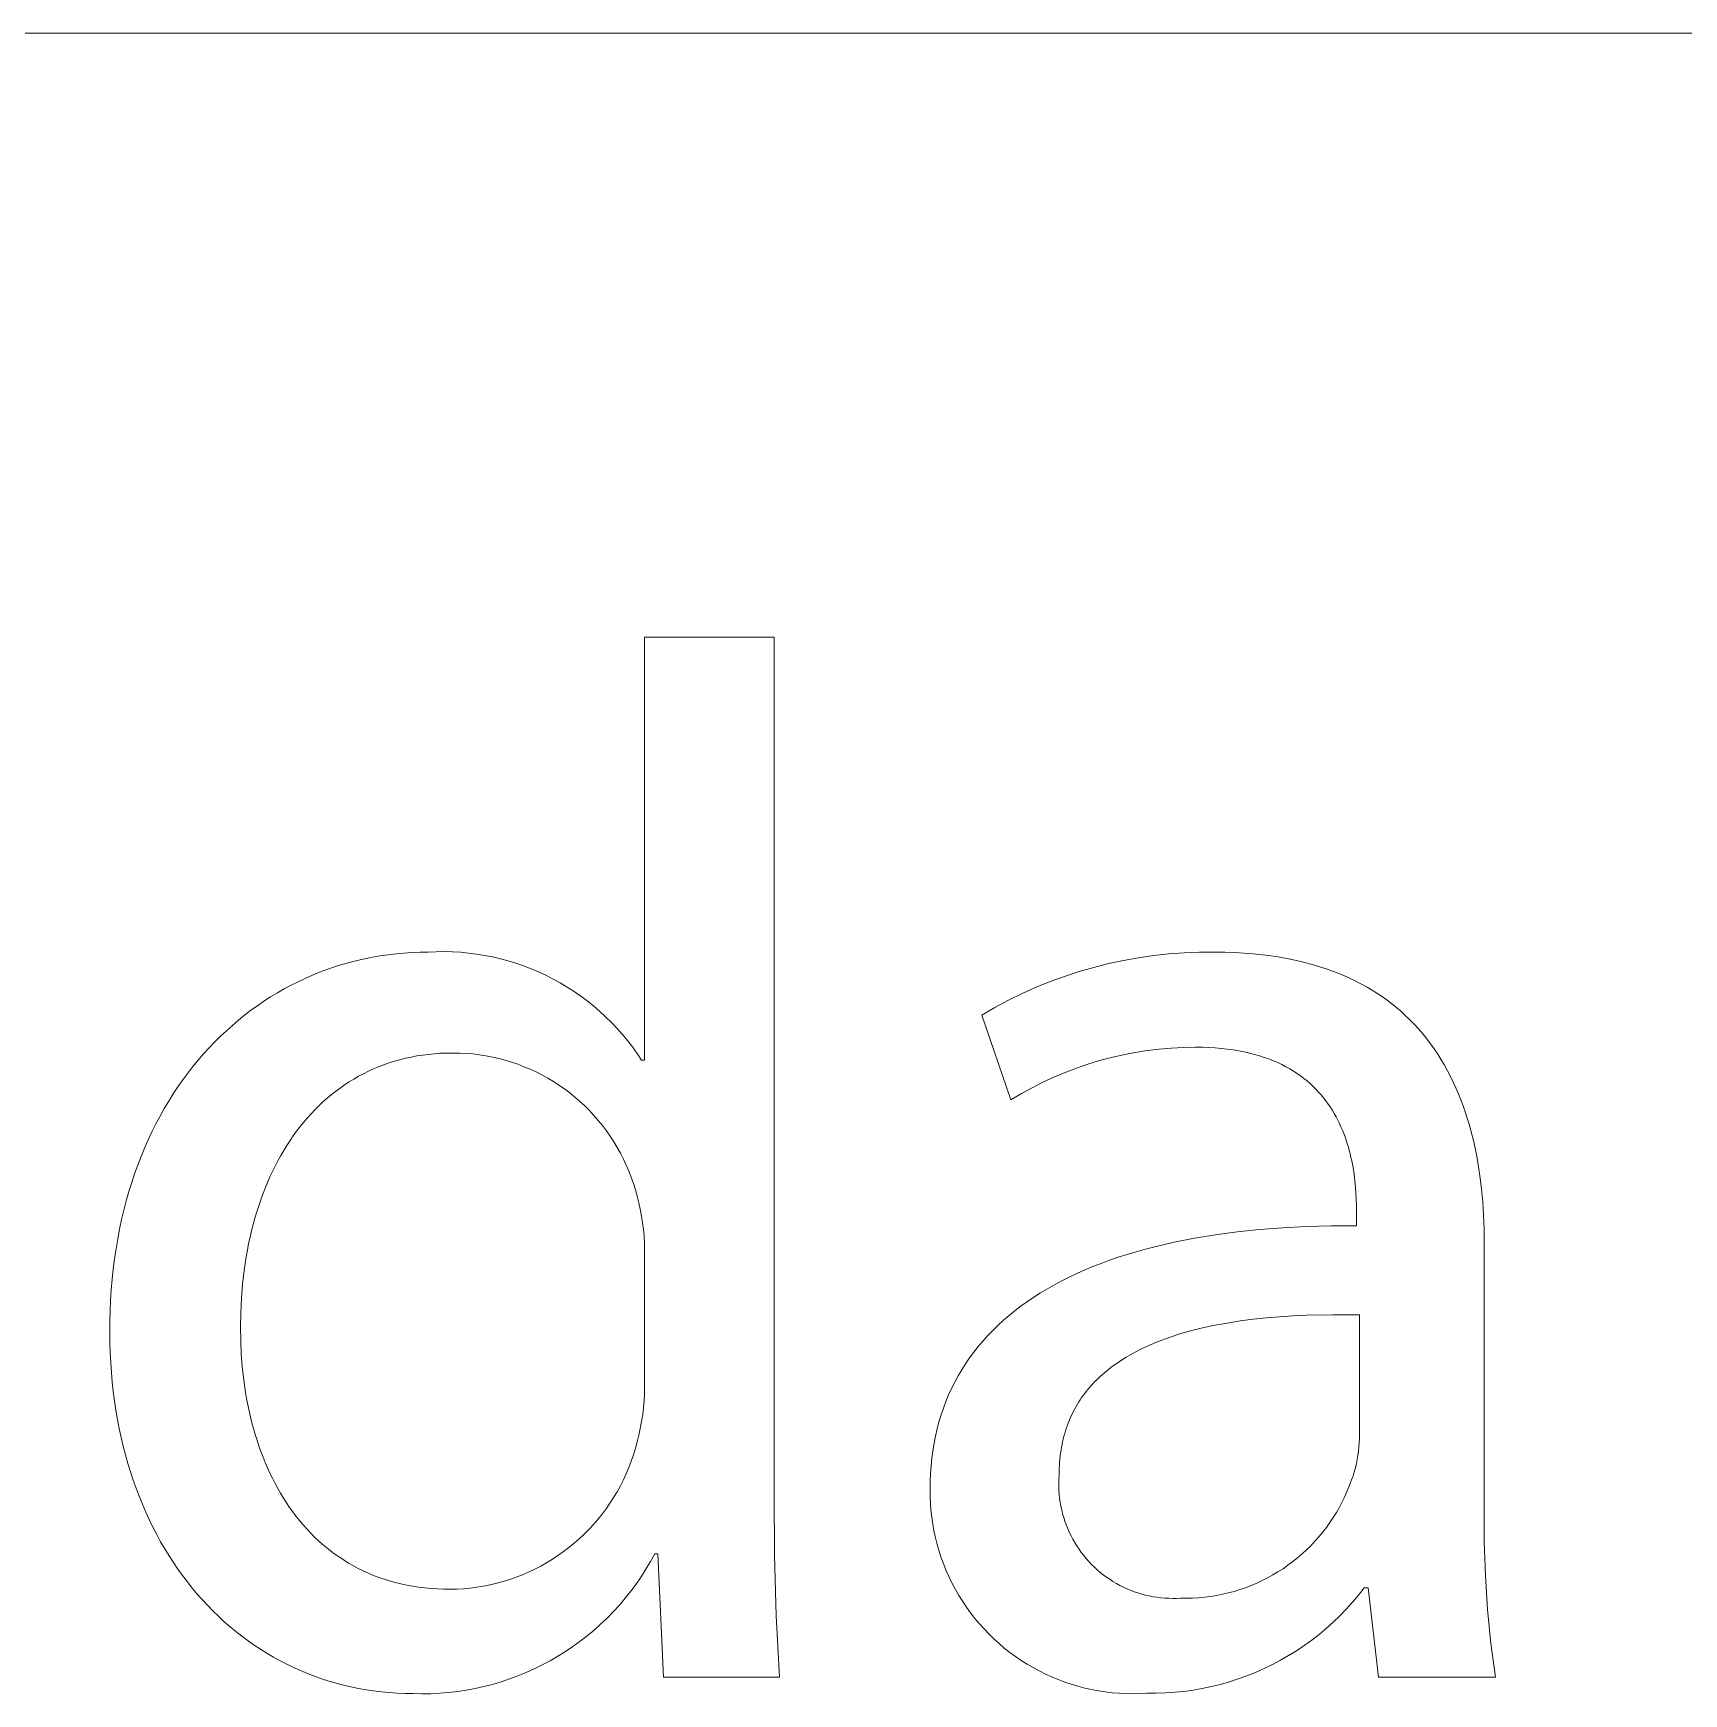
# Model space of a CAD drawing. Header units: millimetres. Extents: x -1246 to 2331, y -493 to 2006.
# Drawn here: x 2214.24 to 2254.58, y -133.55 to -92.97 of the extents above; entities that cross this region are included whole.
import ezdxf

# ---------------------------------------------------------------- set-up
doc = ezdxf.new("R2010")
doc.units = ezdxf.units.MM
doc.header["$MEASUREMENT"] = 0
doc.layers.add('Domyślny', color=7, linetype='Continuous', true_color=0x000000)

msp = doc.modelspace()

# ---------------------------------------------------------------- linework, layer by layer
at = {"layer": 'Domyślny', "color": 18, "lineweight": 15, "true_color": 0x000000}
for p, q in [((2327.489, -92.974), (979.014, -92.974)), ((2229.179, -118.069), (2229.179, -107.73)), ((2229.179, -107.73), (2232.348, -107.73)), ((2232.348, -107.73), (2232.348, -128.659)), ((2221.966, -115.679), (2222.153, -115.631)), ((2222.153, -115.631), (2222.34, -115.588)), ((2222.34, -115.588), (2222.53, -115.55)), ((2222.53, -115.55), (2222.72, -115.517)), ((2222.72, -115.517), (2222.912, -115.489)), ((2222.912, -115.489), (2223.106, -115.466)), ((2223.106, -115.466), (2223.3, -115.448)), ((2223.3, -115.448), (2223.496, -115.435)), ((2223.496, -115.435), (2223.692, -115.427)), ((2223.692, -115.427), (2223.89, -115.425)), ((2223.89, -115.425), (2224.088, -115.416)), ((2224.088, -115.416), (2224.286, -115.414)), ((2224.286, -115.414), (2224.483, -115.418)), ((2224.483, -115.418), (2224.681, -115.43)), ((2224.681, -115.43), (2224.878, -115.448)), ((2224.878, -115.448), (2225.074, -115.473)), ((2225.074, -115.473), (2225.27, -115.505)), ((2225.27, -115.505), (2225.464, -115.543)), ((2225.464, -115.543), (2225.656, -115.588)), ((2225.656, -115.588), (2225.847, -115.639)), ((2240.522, -115.707), (2240.887, -115.629)), ((2240.887, -115.629), (2241.254, -115.563)), ((2241.254, -115.563), (2241.624, -115.51)), ((2241.624, -115.51), (2241.995, -115.47)), ((2241.995, -115.47), (2242.367, -115.443)), ((2242.367, -115.443), (2242.741, -115.429)), ((2242.741, -115.429), (2243.114, -115.427)), ((2243.114, -115.427), (2243.359, -115.43)), ((2243.359, -115.43), (2243.598, -115.438)), ((2243.598, -115.438), (2243.832, -115.451)), ((2243.832, -115.451), (2244.059, -115.469)), ((2244.059, -115.469), (2244.282, -115.492)), ((2244.282, -115.492), (2244.498, -115.519)), ((2244.498, -115.519), (2244.71, -115.552)), ((2244.71, -115.552), (2244.915, -115.589)), ((2244.915, -115.589), (2245.116, -115.631)), ((2245.116, -115.631), (2245.311, -115.677)), ((2220.886, -116.068), (2221.061, -115.991)), ((2221.061, -115.991), (2221.239, -115.919)), ((2221.239, -115.919), (2221.418, -115.852)), ((2221.418, -115.852), (2221.599, -115.789)), ((2221.599, -115.789), (2221.782, -115.732)), ((2221.782, -115.732), (2221.966, -115.679)), ((2225.847, -115.639), (2226.037, -115.698)), ((2226.037, -115.698), (2226.224, -115.762)), ((2226.224, -115.762), (2226.408, -115.833)), ((2226.408, -115.833), (2226.591, -115.91)), ((2226.591, -115.91), (2226.77, -115.993)), ((2226.77, -115.993), (2226.946, -116.083)), ((2239.095, -116.146), (2239.446, -116.018)), ((2239.446, -116.018), (2239.801, -115.902)), ((2239.801, -115.902), (2240.16, -115.799)), ((2240.16, -115.799), (2240.522, -115.707)), ((2245.311, -115.677), (2245.501, -115.728)), ((2245.501, -115.728), (2245.686, -115.783)), ((2245.686, -115.783), (2245.865, -115.843)), ((2245.865, -115.843), (2246.04, -115.906)), ((2246.04, -115.906), (2246.21, -115.974)), ((2246.21, -115.974), (2246.374, -116.046)), ((2220.04, -116.521), (2220.205, -116.421)), ((2220.205, -116.421), (2220.372, -116.326)), ((2220.372, -116.326), (2220.541, -116.235)), ((2220.541, -116.235), (2220.712, -116.149)), ((2220.712, -116.149), (2220.886, -116.068)), ((2226.946, -116.083), (2227.12, -116.178)), ((2227.12, -116.178), (2227.29, -116.28)), ((2227.29, -116.28), (2227.456, -116.387)), ((2227.456, -116.387), (2227.619, -116.499)), ((2238.073, -116.602), (2238.408, -116.438)), ((2238.408, -116.438), (2238.749, -116.286)), ((2238.749, -116.286), (2239.095, -116.146)), ((2246.374, -116.046), (2246.534, -116.121)), ((2246.534, -116.121), (2246.689, -116.201)), ((2246.689, -116.201), (2246.84, -116.284)), ((2246.84, -116.284), (2246.985, -116.37)), ((2246.985, -116.37), (2247.126, -116.461)), ((2219.406, -116.966), (2219.561, -116.848)), ((2219.561, -116.848), (2219.718, -116.735)), ((2219.718, -116.735), (2219.878, -116.626)), ((2219.878, -116.626), (2220.04, -116.521)), ((2227.619, -116.499), (2227.777, -116.618)), ((2227.777, -116.618), (2227.932, -116.741)), ((2227.932, -116.741), (2228.082, -116.87)), ((2237.42, -116.964), (2237.743, -116.777)), ((2237.743, -116.777), (2238.073, -116.602)), ((2247.126, -116.461), (2247.263, -116.555)), ((2247.263, -116.555), (2247.395, -116.652)), ((2247.395, -116.652), (2247.522, -116.753)), ((2247.522, -116.753), (2247.646, -116.856)), ((2218.959, -117.347), (2219.105, -117.215)), ((2219.105, -117.215), (2219.254, -117.089)), ((2219.254, -117.089), (2219.406, -116.966)), ((2228.082, -116.87), (2228.228, -117.004)), ((2228.228, -117.004), (2228.369, -117.143)), ((2228.369, -117.143), (2228.505, -117.286)), ((2238.135, -119.037), (2237.42, -116.964)), ((2247.646, -116.856), (2247.765, -116.963)), ((2247.765, -116.963), (2247.879, -117.074)), ((2247.879, -117.074), (2247.99, -117.187)), ((2247.99, -117.187), (2248.096, -117.302)), ((2218.536, -117.766), (2218.674, -117.622)), ((2218.674, -117.622), (2218.815, -117.482)), ((2218.815, -117.482), (2218.959, -117.347)), ((2228.505, -117.286), (2228.636, -117.434)), ((2228.636, -117.434), (2228.762, -117.587)), ((2228.762, -117.587), (2228.883, -117.744)), ((2248.096, -117.302), (2248.198, -117.421)), ((2248.198, -117.421), (2248.297, -117.543)), ((2248.297, -117.543), (2248.391, -117.667)), ((2218.142, -118.224), (2218.27, -118.067)), ((2218.27, -118.067), (2218.402, -117.914)), ((2218.402, -117.914), (2218.536, -117.766)), ((2223.201, -118.055), (2223.068, -118.093)), ((2223.337, -118.021), (2223.201, -118.055)), ((2223.475, -117.991), (2223.337, -118.021)), ((2223.615, -117.964), (2223.475, -117.991)), ((2223.757, -117.942), (2223.615, -117.964)), ((2223.901, -117.924), (2223.757, -117.942)), ((2224.048, -117.909), (2223.901, -117.924)), ((2224.196, -117.899), (2224.048, -117.909)), ((2224.346, -117.893), (2224.196, -117.899)), ((2224.498, -117.891), (2224.346, -117.893)), ((2224.659, -117.893), (2224.498, -117.891)), ((2224.821, -117.901), (2224.659, -117.893)), ((2224.982, -117.915), (2224.821, -117.901)), ((2225.142, -117.935), (2224.982, -117.915)), ((2225.302, -117.96), (2225.142, -117.935)), ((2225.46, -117.99), (2225.302, -117.96)), ((2225.618, -118.026), (2225.46, -117.99)), ((2225.774, -118.068), (2225.618, -118.026)), ((2225.929, -118.115), (2225.774, -118.068)), ((2228.883, -117.744), (2228.998, -117.905)), ((2228.998, -117.905), (2229.108, -118.069)), ((2240.589, -118), (2240.302, -118.076)), ((2240.879, -117.933), (2240.589, -118)), ((2241.17, -117.877), (2240.879, -117.933)), ((2241.464, -117.831), (2241.17, -117.877)), ((2241.759, -117.795), (2241.464, -117.831)), ((2242.055, -117.77), (2241.759, -117.795)), ((2242.352, -117.755), (2242.055, -117.77)), ((2242.649, -117.75), (2242.352, -117.755)), ((2242.813, -117.752), (2242.649, -117.75)), ((2242.972, -117.757), (2242.813, -117.752)), ((2243.126, -117.767), (2242.972, -117.757)), ((2243.277, -117.779), (2243.126, -117.767)), ((2243.422, -117.795), (2243.277, -117.779)), ((2243.564, -117.815), (2243.422, -117.795)), ((2243.701, -117.838), (2243.564, -117.815)), ((2243.834, -117.863), (2243.701, -117.838)), ((2243.963, -117.892), (2243.834, -117.863)), ((2244.088, -117.924), (2243.963, -117.892)), ((2244.209, -117.959), (2244.088, -117.924)), ((2244.326, -117.997), (2244.209, -117.959)), ((2244.439, -118.037), (2244.326, -117.997)), ((2244.548, -118.081), (2244.439, -118.037)), ((2248.391, -117.667), (2248.481, -117.793)), ((2248.481, -117.793), (2248.568, -117.922)), ((2248.568, -117.922), (2248.651, -118.054)), ((2248.651, -118.054), (2248.73, -118.188)), ((2217.895, -118.55), (2218.016, -118.385)), ((2218.016, -118.385), (2218.142, -118.224)), ((2222.19, -118.461), (2222.074, -118.527)), ((2222.309, -118.397), (2222.19, -118.461)), ((2222.43, -118.338), (2222.309, -118.397)), ((2222.553, -118.281), (2222.43, -118.338)), ((2222.679, -118.229), (2222.553, -118.281)), ((2222.806, -118.18), (2222.679, -118.229)), ((2222.936, -118.134), (2222.806, -118.18)), ((2223.068, -118.093), (2222.936, -118.134)), ((2226.082, -118.167), (2225.929, -118.115)), ((2226.233, -118.225), (2226.082, -118.167)), ((2226.382, -118.287), (2226.233, -118.225)), ((2226.528, -118.355), (2226.382, -118.287)), ((2226.672, -118.428), (2226.528, -118.355)), ((2226.814, -118.506), (2226.672, -118.428)), ((2229.108, -118.069), (2229.179, -118.069)), ((2239.458, -118.365), (2239.185, -118.481)), ((2239.736, -118.259), (2239.458, -118.365)), ((2240.017, -118.163), (2239.736, -118.259)), ((2240.302, -118.076), (2240.017, -118.163)), ((2244.654, -118.126), (2244.548, -118.081)), ((2244.756, -118.174), (2244.654, -118.126)), ((2244.855, -118.225), (2244.756, -118.174)), ((2244.949, -118.278), (2244.855, -118.225)), ((2245.041, -118.333), (2244.949, -118.278)), ((2245.129, -118.39), (2245.041, -118.333)), ((2245.213, -118.45), (2245.129, -118.39)), ((2245.295, -118.511), (2245.213, -118.45)), ((2248.73, -118.188), (2248.806, -118.324)), ((2248.806, -118.324), (2248.878, -118.462)), ((2248.878, -118.462), (2248.946, -118.602)), ((2217.661, -118.892), (2217.776, -118.719)), ((2217.776, -118.719), (2217.895, -118.55)), ((2221.629, -118.828), (2221.523, -118.912)), ((2221.737, -118.748), (2221.629, -118.828)), ((2221.847, -118.671), (2221.737, -118.748)), ((2221.959, -118.598), (2221.847, -118.671)), ((2222.074, -118.527), (2221.959, -118.598)), ((2226.953, -118.589), (2226.814, -118.506)), ((2227.088, -118.677), (2226.953, -118.589)), ((2227.221, -118.769), (2227.088, -118.677)), ((2227.35, -118.866), (2227.221, -118.769)), ((2227.476, -118.968), (2227.35, -118.866)), ((2238.65, -118.74), (2238.39, -118.884)), ((2238.915, -118.606), (2238.65, -118.74)), ((2239.185, -118.481), (2238.915, -118.606)), ((2245.373, -118.574), (2245.295, -118.511)), ((2245.448, -118.64), (2245.373, -118.574)), ((2245.52, -118.706), (2245.448, -118.64)), ((2245.589, -118.775), (2245.52, -118.706)), ((2245.654, -118.845), (2245.589, -118.775)), ((2245.717, -118.916), (2245.654, -118.845)), ((2248.946, -118.602), (2249.012, -118.744)), ((2249.012, -118.744), (2249.073, -118.888)), ((2217.338, -119.436), (2217.442, -119.251)), ((2217.442, -119.251), (2217.55, -119.07)), ((2217.55, -119.07), (2217.661, -118.892)), ((2221.124, -119.277), (2221.03, -119.376)), ((2221.22, -119.181), (2221.124, -119.277)), ((2221.319, -119.088), (2221.22, -119.181)), ((2221.42, -118.998), (2221.319, -119.088)), ((2221.523, -118.912), (2221.42, -118.998)), ((2227.598, -119.074), (2227.476, -118.968)), ((2227.717, -119.183), (2227.598, -119.074)), ((2227.831, -119.297), (2227.717, -119.183)), ((2238.39, -118.884), (2238.135, -119.037)), ((2245.778, -118.989), (2245.717, -118.916)), ((2245.835, -119.063), (2245.778, -118.989)), ((2245.89, -119.139), (2245.835, -119.063)), ((2245.942, -119.215), (2245.89, -119.139)), ((2245.991, -119.293), (2245.942, -119.215)), ((2249.073, -118.888), (2249.132, -119.033)), ((2249.132, -119.033), (2249.187, -119.181)), ((2249.187, -119.181), (2249.239, -119.33)), ((2217.141, -119.819), (2217.237, -119.625)), ((2217.237, -119.625), (2217.338, -119.436)), ((2220.762, -119.69), (2220.677, -119.801)), ((2220.849, -119.583), (2220.762, -119.69)), ((2220.938, -119.478), (2220.849, -119.583)), ((2221.03, -119.376), (2220.938, -119.478)), ((2227.942, -119.415), (2227.831, -119.297)), ((2228.048, -119.537), (2227.942, -119.415)), ((2228.15, -119.662), (2228.048, -119.537)), ((2228.248, -119.791), (2228.15, -119.662)), ((2246.038, -119.371), (2245.991, -119.293)), ((2246.082, -119.451), (2246.038, -119.371)), ((2246.124, -119.531), (2246.082, -119.451)), ((2246.164, -119.612), (2246.124, -119.531)), ((2246.201, -119.693), (2246.164, -119.612)), ((2249.239, -119.33), (2249.288, -119.48)), ((2249.288, -119.48), (2249.333, -119.632)), ((2249.333, -119.632), (2249.376, -119.785)), ((2216.959, -120.217), (2217.048, -120.016)), ((2217.048, -120.016), (2217.141, -119.819)), ((2220.515, -120.031), (2220.437, -120.15)), ((2220.595, -119.915), (2220.515, -120.031)), ((2220.677, -119.801), (2220.595, -119.915)), ((2228.341, -119.923), (2228.248, -119.791)), ((2228.429, -120.059), (2228.341, -119.923)), ((2228.513, -120.197), (2228.429, -120.059)), ((2246.236, -119.775), (2246.201, -119.693)), ((2246.269, -119.858), (2246.236, -119.775)), ((2246.3, -119.941), (2246.269, -119.858)), ((2246.329, -120.024), (2246.3, -119.941)), ((2246.356, -120.107), (2246.329, -120.024)), ((2249.376, -119.785), (2249.416, -119.94)), ((2249.416, -119.94), (2249.453, -120.096)), ((2249.453, -120.096), (2249.487, -120.253)), ((2216.794, -120.63), (2216.874, -120.421)), ((2216.874, -120.421), (2216.959, -120.217)), ((2220.29, -120.396), (2220.22, -120.523)), ((2220.362, -120.271), (2220.29, -120.396)), ((2220.437, -120.15), (2220.362, -120.271)), ((2228.592, -120.338), (2228.513, -120.197)), ((2228.665, -120.482), (2228.592, -120.338)), ((2228.734, -120.628), (2228.665, -120.482)), ((2246.381, -120.191), (2246.356, -120.107)), ((2246.404, -120.274), (2246.381, -120.191)), ((2246.426, -120.358), (2246.404, -120.274)), ((2246.446, -120.441), (2246.426, -120.358)), ((2246.464, -120.524), (2246.446, -120.441)), ((2249.487, -120.253), (2249.518, -120.41)), ((2249.518, -120.41), (2249.547, -120.569)), ((2216.645, -121.058), (2216.717, -120.842)), ((2216.717, -120.842), (2216.794, -120.63)), ((2220.087, -120.784), (2220.024, -120.919)), ((2220.152, -120.652), (2220.087, -120.784)), ((2220.22, -120.523), (2220.152, -120.652)), ((2228.798, -120.777), (2228.734, -120.628)), ((2228.856, -120.927), (2228.798, -120.777)), ((2246.495, -120.689), (2246.464, -120.524)), ((2246.521, -120.852), (2246.495, -120.689)), ((2246.541, -121.013), (2246.521, -120.852)), ((2249.547, -120.569), (2249.596, -120.889)), ((2249.596, -120.889), (2249.635, -121.212)), ((2216.513, -121.502), (2216.577, -121.278)), ((2216.577, -121.278), (2216.645, -121.058)), ((2219.906, -121.195), (2219.851, -121.337)), ((2219.964, -121.056), (2219.906, -121.195)), ((2220.024, -120.919), (2219.964, -121.056)), ((2228.909, -121.08), (2228.856, -120.927)), ((2228.957, -121.234), (2228.909, -121.08)), ((2228.999, -121.39), (2228.957, -121.234)), ((2246.557, -121.17), (2246.541, -121.013)), ((2246.568, -121.323), (2246.557, -121.17)), ((2249.635, -121.212), (2249.665, -121.536)), ((2216.454, -121.729), (2216.513, -121.502)), ((2219.749, -121.627), (2219.701, -121.775)), ((2219.799, -121.481), (2219.749, -121.627)), ((2219.851, -121.337), (2219.799, -121.481)), ((2229.036, -121.548), (2228.999, -121.39)), ((2229.073, -121.71), (2229.036, -121.548)), ((2229.105, -121.874), (2229.073, -121.71)), ((2246.575, -121.472), (2246.568, -121.323)), ((2246.579, -121.615), (2246.575, -121.472)), ((2246.58, -121.753), (2246.579, -121.615)), ((2249.665, -121.536), (2249.685, -121.862)), ((2216.349, -122.194), (2216.399, -121.959)), ((2216.399, -121.959), (2216.454, -121.729)), ((2219.614, -122.079), (2219.575, -122.234)), ((2219.657, -121.926), (2219.614, -122.079)), ((2219.701, -121.775), (2219.657, -121.926)), ((2229.131, -122.039), (2229.105, -121.874)), ((2229.152, -122.204), (2229.131, -122.039)), ((2245.36, -122.13), (2245.961, -122.113)), ((2245.961, -122.113), (2246.58, -122.11)), ((2246.58, -122.11), (2246.58, -121.753)), ((2249.685, -121.862), (2249.697, -122.189)), ((2216.262, -122.673), (2216.303, -122.432)), ((2216.303, -122.432), (2216.349, -122.194)), ((2219.538, -122.391), (2219.504, -122.549)), ((2219.575, -122.234), (2219.538, -122.391)), ((2229.167, -122.37), (2229.152, -122.204)), ((2229.177, -122.536), (2229.167, -122.37)), ((2241.653, -122.624), (2242.127, -122.514)), ((2242.127, -122.514), (2242.621, -122.417)), ((2242.621, -122.417), (2243.132, -122.333)), ((2243.132, -122.333), (2243.662, -122.262)), ((2243.662, -122.262), (2244.21, -122.205)), ((2244.21, -122.205), (2244.776, -122.161)), ((2244.776, -122.161), (2245.36, -122.13)), ((2249.697, -122.189), (2249.701, -122.515)), ((2249.701, -122.515), (2249.701, -128.995)), ((2216.195, -123.166), (2216.226, -122.918)), ((2216.226, -122.918), (2216.262, -122.673)), ((2219.443, -122.873), (2219.417, -123.038)), ((2219.472, -122.71), (2219.443, -122.873)), ((2219.504, -122.549), (2219.472, -122.71)), ((2229.181, -122.703), (2229.177, -122.536)), ((2229.179, -122.87), (2229.181, -122.703)), ((2229.179, -125.872), (2229.179, -122.87)), ((2240.547, -122.955), (2240.759, -122.882)), ((2240.759, -122.882), (2240.975, -122.813)), ((2240.975, -122.813), (2241.196, -122.747)), ((2241.196, -122.747), (2241.422, -122.684)), ((2241.422, -122.684), (2241.653, -122.624)), ((2216.168, -123.418), (2216.195, -123.166)), ((2219.393, -123.204), (2219.354, -123.543)), ((2219.417, -123.038), (2219.393, -123.204)), ((2239.561, -123.366), (2239.748, -123.277)), ((2239.748, -123.277), (2239.941, -123.192)), ((2239.941, -123.192), (2240.138, -123.11)), ((2240.138, -123.11), (2240.34, -123.031)), ((2240.34, -123.031), (2240.547, -122.955)), ((2216.13, -123.932), (2216.147, -123.674)), ((2216.147, -123.674), (2216.168, -123.418)), ((2219.354, -123.543), (2219.326, -123.888)), ((2238.858, -123.751), (2239.027, -123.65)), ((2239.027, -123.65), (2239.2, -123.552)), ((2239.2, -123.552), (2239.378, -123.457)), ((2239.378, -123.457), (2239.561, -123.366)), ((2216.119, -124.194), (2216.13, -123.932)), ((2219.326, -123.888), (2219.31, -124.239)), ((2238.234, -124.185), (2238.383, -124.072)), ((2238.383, -124.072), (2238.536, -123.962)), ((2238.536, -123.962), (2238.695, -123.855)), ((2238.695, -123.855), (2238.858, -123.751)), ((2216.112, -124.46), (2216.119, -124.194)), ((2216.112, -124.728), (2216.112, -124.46)), ((2219.31, -124.239), (2219.304, -124.597)), ((2237.69, -124.668), (2237.819, -124.543)), ((2237.819, -124.543), (2237.952, -124.421)), ((2237.952, -124.421), (2238.091, -124.301)), ((2238.091, -124.301), (2238.234, -124.185)), ((2243.118, -124.544), (2242.817, -124.609)), ((2243.424, -124.488), (2243.118, -124.544)), ((2243.736, -124.439), (2243.424, -124.488)), ((2244.053, -124.398), (2243.736, -124.439)), ((2244.373, -124.364), (2244.053, -124.398)), ((2244.696, -124.336), (2244.373, -124.364)), ((2245.022, -124.315), (2244.696, -124.336)), ((2245.348, -124.299), (2245.022, -124.315)), ((2246.002, -124.285), (2245.348, -124.299)), ((2246.652, -124.29), (2246.002, -124.285)), ((2246.652, -127.315), (2246.652, -124.29)), ((2216.114, -124.974), (2216.112, -124.728)), ((2219.304, -124.597), (2219.309, -124.923)), ((2219.309, -124.923), (2219.324, -125.244)), ((2237.335, -125.062), (2237.448, -124.928)), ((2237.448, -124.928), (2237.566, -124.797)), ((2237.566, -124.797), (2237.69, -124.668)), ((2241.692, -124.957), (2241.562, -125.011)), ((2241.825, -124.905), (2241.692, -124.957)), ((2241.96, -124.856), (2241.825, -124.905)), ((2242.098, -124.809), (2241.96, -124.856)), ((2242.238, -124.764), (2242.098, -124.809)), ((2242.38, -124.722), (2242.238, -124.764)), ((2242.524, -124.682), (2242.38, -124.722)), ((2242.817, -124.609), (2242.524, -124.682)), ((2216.121, -125.217), (2216.114, -124.974)), ((2216.133, -125.457), (2216.121, -125.217)), ((2219.324, -125.244), (2219.349, -125.561)), ((2237.025, -125.483), (2237.123, -125.34)), ((2237.123, -125.34), (2237.226, -125.2)), ((2237.226, -125.2), (2237.335, -125.062)), ((2240.951, -125.322), (2240.838, -125.392)), ((2241.067, -125.255), (2240.951, -125.322)), ((2241.187, -125.19), (2241.067, -125.255)), ((2241.309, -125.128), (2241.187, -125.19)), ((2241.434, -125.068), (2241.309, -125.128)), ((2241.562, -125.011), (2241.434, -125.068)), ((2216.149, -125.695), (2216.133, -125.457)), ((2216.17, -125.93), (2216.149, -125.695)), ((2219.349, -125.561), (2219.384, -125.874)), ((2236.844, -125.778), (2236.932, -125.629)), ((2236.932, -125.629), (2237.025, -125.483)), ((2240.37, -125.745), (2240.322, -125.788)), ((2240.418, -125.703), (2240.37, -125.745)), ((2240.468, -125.661), (2240.418, -125.703)), ((2240.518, -125.621), (2240.468, -125.661)), ((2240.621, -125.542), (2240.518, -125.621)), ((2240.728, -125.466), (2240.621, -125.542)), ((2240.838, -125.392), (2240.728, -125.466)), ((2216.195, -126.162), (2216.17, -125.93)), ((2216.224, -126.392), (2216.195, -126.162)), ((2219.384, -125.874), (2219.429, -126.182)), ((2219.429, -126.182), (2219.455, -126.333)), ((2229.182, -126.043), (2229.179, -125.872)), ((2229.179, -126.214), (2229.182, -126.043)), ((2236.612, -126.243), (2236.684, -126.085)), ((2236.684, -126.085), (2236.762, -125.93)), ((2236.762, -125.93), (2236.844, -125.778)), ((2239.976, -126.159), (2239.938, -126.209)), ((2240.016, -126.11), (2239.976, -126.159)), ((2240.057, -126.062), (2240.016, -126.11)), ((2240.099, -126.014), (2240.057, -126.062)), ((2240.142, -125.967), (2240.099, -126.014)), ((2240.185, -125.921), (2240.142, -125.967)), ((2240.23, -125.876), (2240.185, -125.921)), ((2240.276, -125.832), (2240.23, -125.876)), ((2240.322, -125.788), (2240.276, -125.832)), ((2216.258, -126.619), (2216.224, -126.392)), ((2219.455, -126.333), (2219.484, -126.484)), ((2219.484, -126.484), (2219.515, -126.632)), ((2229.134, -126.726), (2229.155, -126.556)), ((2229.155, -126.556), (2229.17, -126.385)), ((2229.17, -126.385), (2229.179, -126.214)), ((2236.427, -126.734), (2236.484, -126.568)), ((2236.484, -126.568), (2236.545, -126.404)), ((2236.545, -126.404), (2236.612, -126.243)), ((2239.696, -126.583), (2239.666, -126.64)), ((2239.727, -126.527), (2239.696, -126.583)), ((2239.76, -126.472), (2239.727, -126.527)), ((2239.793, -126.418), (2239.76, -126.472)), ((2239.828, -126.364), (2239.793, -126.418)), ((2239.863, -126.312), (2239.828, -126.364)), ((2239.9, -126.26), (2239.863, -126.312)), ((2239.938, -126.209), (2239.9, -126.26)), ((2216.297, -126.843), (2216.258, -126.619)), ((2216.339, -127.064), (2216.297, -126.843)), ((2219.515, -126.632), (2219.549, -126.78)), ((2219.549, -126.78), (2219.585, -126.925)), ((2219.585, -126.925), (2219.624, -127.069)), ((2229.075, -127.063), (2229.107, -126.895)), ((2229.107, -126.895), (2229.134, -126.726)), ((2236.331, -127.076), (2236.376, -126.903)), ((2236.376, -126.903), (2236.427, -126.734)), ((2239.533, -126.937), (2239.51, -126.999)), ((2239.557, -126.875), (2239.533, -126.937)), ((2239.583, -126.815), (2239.557, -126.875)), ((2239.609, -126.756), (2239.583, -126.815)), ((2239.637, -126.697), (2239.609, -126.756)), ((2239.666, -126.64), (2239.637, -126.697)), ((2216.386, -127.282), (2216.339, -127.064)), ((2216.437, -127.497), (2216.386, -127.282)), ((2219.624, -127.069), (2219.665, -127.211)), ((2219.665, -127.211), (2219.708, -127.352)), ((2219.708, -127.352), (2219.755, -127.491)), ((2228.957, -127.55), (2228.999, -127.39)), ((2228.999, -127.39), (2229.036, -127.23)), ((2229.036, -127.23), (2229.075, -127.063)), ((2236.255, -127.428), (2236.29, -127.251)), ((2236.29, -127.251), (2236.331, -127.076)), ((2239.397, -127.39), (2239.383, -127.459)), ((2239.413, -127.323), (2239.397, -127.39)), ((2239.43, -127.256), (2239.413, -127.323)), ((2239.448, -127.19), (2239.43, -127.256)), ((2239.467, -127.126), (2239.448, -127.19)), ((2239.488, -127.062), (2239.467, -127.126)), ((2239.51, -126.999), (2239.488, -127.062)), ((2246.648, -127.418), (2246.652, -127.315)), ((2216.492, -127.709), (2216.437, -127.497)), ((2216.551, -127.918), (2216.492, -127.709)), ((2219.755, -127.491), (2219.803, -127.627)), ((2219.803, -127.627), (2219.855, -127.762)), ((2219.855, -127.762), (2219.908, -127.895)), ((2228.855, -127.864), (2228.909, -127.708)), ((2228.909, -127.708), (2228.957, -127.55)), ((2236.182, -127.979), (2236.201, -127.793)), ((2236.201, -127.793), (2236.225, -127.609)), ((2236.225, -127.609), (2236.255, -127.428)), ((2239.339, -127.742), (2239.332, -127.816)), ((2239.348, -127.67), (2239.339, -127.742)), ((2239.359, -127.599), (2239.348, -127.67)), ((2239.37, -127.528), (2239.359, -127.599)), ((2239.383, -127.459), (2239.37, -127.528)), ((2246.599, -127.824), (2246.616, -127.723)), ((2246.616, -127.723), (2246.63, -127.622)), ((2246.63, -127.622), (2246.641, -127.52)), ((2246.641, -127.52), (2246.648, -127.418)), ((2216.614, -128.124), (2216.551, -127.918)), ((2216.681, -128.327), (2216.614, -128.124)), ((2219.908, -127.895), (2219.965, -128.026)), ((2219.965, -128.026), (2220.023, -128.155)), ((2220.023, -128.155), (2220.084, -128.282)), ((2228.663, -128.319), (2228.732, -128.17)), ((2228.732, -128.17), (2228.796, -128.018)), ((2228.796, -128.018), (2228.855, -127.864)), ((2236.16, -128.36), (2236.168, -128.168)), ((2236.168, -128.168), (2236.182, -127.979)), ((2239.314, -128.197), (2239.308, -128.293)), ((2239.315, -128.119), (2239.314, -128.197)), ((2239.317, -128.042), (2239.315, -128.119)), ((2239.32, -127.965), (2239.317, -128.042)), ((2239.325, -127.89), (2239.32, -127.965)), ((2239.332, -127.816), (2239.325, -127.89)), ((2246.495, -128.22), (2246.526, -128.122)), ((2246.526, -128.122), (2246.554, -128.023)), ((2246.554, -128.023), (2246.578, -127.924)), ((2246.578, -127.924), (2246.599, -127.824)), ((2216.752, -128.526), (2216.681, -128.327)), ((2216.827, -128.723), (2216.752, -128.526)), ((2220.084, -128.282), (2220.148, -128.406)), ((2220.148, -128.406), (2220.214, -128.528)), ((2220.214, -128.528), (2220.283, -128.648)), ((2228.424, -128.752), (2228.508, -128.611)), ((2228.508, -128.611), (2228.588, -128.466)), ((2228.588, -128.466), (2228.663, -128.319)), ((2236.157, -128.554), (2236.16, -128.36)), ((2236.159, -128.725), (2236.157, -128.554)), ((2239.308, -128.293), (2239.304, -128.389)), ((2239.304, -128.389), (2239.305, -128.485)), ((2239.305, -128.485), (2239.308, -128.581)), ((2239.308, -128.581), (2239.315, -128.676)), ((2246.297, -128.725), (2246.356, -128.591)), ((2246.356, -128.591), (2246.411, -128.454)), ((2246.411, -128.454), (2246.461, -128.316)), ((2246.461, -128.316), (2246.495, -128.22)), ((2216.906, -128.916), (2216.827, -128.723)), ((2216.988, -129.106), (2216.906, -128.916)), ((2220.283, -128.648), (2220.354, -128.766)), ((2220.354, -128.766), (2220.428, -128.881)), ((2220.428, -128.881), (2220.504, -128.994)), ((2220.504, -128.994), (2220.583, -129.104)), ((2228.24, -129.026), (2228.334, -128.891)), ((2228.334, -128.891), (2228.424, -128.752)), ((2232.348, -128.659), (2232.352, -130.153)), ((2236.166, -128.895), (2236.159, -128.725)), ((2236.179, -129.064), (2236.166, -128.895)), ((2239.315, -128.676), (2239.325, -128.772)), ((2239.325, -128.772), (2239.338, -128.867)), ((2239.338, -128.867), (2239.355, -128.962)), ((2239.355, -128.962), (2239.375, -129.055)), ((2246.091, -129.115), (2246.164, -128.988)), ((2246.164, -128.988), (2246.232, -128.858)), ((2246.232, -128.858), (2246.297, -128.725)), ((2249.701, -128.995), (2249.702, -129.827)), ((2217.074, -129.292), (2216.988, -129.106)), ((2217.163, -129.475), (2217.074, -129.292)), ((2220.583, -129.104), (2220.664, -129.212)), ((2220.664, -129.212), (2220.748, -129.317)), ((2220.748, -129.317), (2220.834, -129.42)), ((2220.834, -129.42), (2220.923, -129.519)), ((2227.818, -129.532), (2227.93, -129.411)), ((2227.93, -129.411), (2228.038, -129.287)), ((2228.038, -129.287), (2228.141, -129.158)), ((2228.141, -129.158), (2228.24, -129.026)), ((2236.198, -129.233), (2236.179, -129.064)), ((2236.223, -129.402), (2236.198, -129.233)), ((2236.253, -129.569), (2236.223, -129.402)), ((2239.375, -129.055), (2239.398, -129.149)), ((2239.398, -129.149), (2239.424, -129.241)), ((2239.424, -129.241), (2239.454, -129.332)), ((2239.454, -129.332), (2239.487, -129.423)), ((2239.487, -129.423), (2239.522, -129.512)), ((2245.846, -129.482), (2245.932, -129.363)), ((2245.932, -129.363), (2246.013, -129.241)), ((2246.013, -129.241), (2246.091, -129.115)), ((2217.257, -129.655), (2217.163, -129.475)), ((2217.353, -129.831), (2217.257, -129.655)), ((2217.454, -130.004), (2217.353, -129.831)), ((2220.923, -129.519), (2221.014, -129.616)), ((2221.014, -129.616), (2221.108, -129.711)), ((2221.108, -129.711), (2221.204, -129.802)), ((2221.204, -129.802), (2221.303, -129.89)), ((2227.458, -129.871), (2227.582, -129.762)), ((2227.582, -129.762), (2227.702, -129.649)), ((2227.702, -129.649), (2227.818, -129.532)), ((2236.289, -129.736), (2236.253, -129.569)), ((2236.331, -129.901), (2236.289, -129.736)), ((2239.522, -129.512), (2239.561, -129.6)), ((2239.561, -129.6), (2239.603, -129.686)), ((2239.603, -129.686), (2239.648, -129.771)), ((2239.648, -129.771), (2239.695, -129.854)), ((2245.464, -129.929), (2245.565, -129.822)), ((2245.565, -129.822), (2245.662, -129.712)), ((2245.662, -129.712), (2245.756, -129.599)), ((2245.756, -129.599), (2245.846, -129.482)), ((2249.702, -129.827), (2249.73, -130.658)), ((2217.557, -130.173), (2217.454, -130.004)), ((2217.664, -130.338), (2217.557, -130.173)), ((2221.303, -129.89), (2221.404, -129.976)), ((2221.404, -129.976), (2221.508, -130.058)), ((2221.508, -130.058), (2221.614, -130.137)), ((2221.614, -130.137), (2221.723, -130.213)), ((2221.723, -130.213), (2221.835, -130.286)), ((2226.926, -130.261), (2227.064, -130.17)), ((2227.064, -130.17), (2227.198, -130.075)), ((2227.198, -130.075), (2227.33, -129.975)), ((2227.33, -129.975), (2227.458, -129.871)), ((2229.429, -130.124), (2229.324, -130.316)), ((2229.501, -130.124), (2229.429, -130.124)), ((2229.644, -133.138), (2229.501, -130.124)), ((2232.352, -130.153), (2232.396, -131.646)), ((2236.379, -130.064), (2236.331, -129.901)), ((2236.432, -130.226), (2236.379, -130.064)), ((2236.491, -130.385), (2236.432, -130.226)), ((2239.695, -129.854), (2239.746, -129.936)), ((2239.746, -129.936), (2239.799, -130.016)), ((2239.799, -130.016), (2239.855, -130.094)), ((2239.855, -130.094), (2239.913, -130.17)), ((2239.913, -130.17), (2239.975, -130.244)), ((2245.024, -130.319), (2245.139, -130.227)), ((2245.139, -130.227), (2245.25, -130.132)), ((2245.25, -130.132), (2245.359, -130.032)), ((2245.359, -130.032), (2245.464, -129.929)), ((2217.775, -130.5), (2217.664, -130.338)), ((2217.888, -130.658), (2217.775, -130.5)), ((2221.835, -130.286), (2221.948, -130.356)), ((2221.948, -130.356), (2222.065, -130.422)), ((2222.065, -130.422), (2222.184, -130.485)), ((2222.184, -130.485), (2222.305, -130.545)), ((2222.305, -130.545), (2222.429, -130.601)), ((2222.429, -130.601), (2222.555, -130.654)), ((2226.04, -130.698), (2226.194, -130.638)), ((2226.194, -130.638), (2226.345, -130.573)), ((2226.345, -130.573), (2226.495, -130.503)), ((2226.495, -130.503), (2226.641, -130.427)), ((2226.641, -130.427), (2226.785, -130.346)), ((2226.785, -130.346), (2226.926, -130.261)), ((2229.213, -130.503), (2229.095, -130.687)), ((2229.324, -130.316), (2229.213, -130.503)), ((2236.555, -130.543), (2236.491, -130.385)), ((2236.624, -130.698), (2236.555, -130.543)), ((2239.975, -130.244), (2240.038, -130.316)), ((2240.038, -130.316), (2240.105, -130.385)), ((2240.105, -130.385), (2240.173, -130.453)), ((2240.173, -130.453), (2240.244, -130.517)), ((2240.244, -130.517), (2240.317, -130.58)), ((2240.317, -130.58), (2240.392, -130.64)), ((2240.392, -130.64), (2240.469, -130.697)), ((2244.406, -130.716), (2244.535, -130.645)), ((2244.535, -130.645), (2244.661, -130.57)), ((2244.661, -130.57), (2244.785, -130.491)), ((2244.785, -130.491), (2244.906, -130.407)), ((2244.906, -130.407), (2245.024, -130.319)), ((2218.005, -130.813), (2217.888, -130.658)), ((2218.125, -130.963), (2218.005, -130.813)), ((2218.248, -131.11), (2218.125, -130.963)), ((2222.555, -130.654), (2222.684, -130.703)), ((2222.684, -130.703), (2222.815, -130.748)), ((2222.815, -130.748), (2222.949, -130.79)), ((2222.949, -130.79), (2223.086, -130.828)), ((2223.086, -130.828), (2223.225, -130.862)), ((2223.225, -130.862), (2223.366, -130.893)), ((2223.366, -130.893), (2223.51, -130.919)), ((2223.51, -130.919), (2223.656, -130.942)), ((2223.656, -130.942), (2223.805, -130.96)), ((2223.805, -130.96), (2223.957, -130.975)), ((2223.957, -130.975), (2224.111, -130.986)), ((2224.111, -130.986), (2224.267, -130.992)), ((2224.267, -130.992), (2224.426, -130.994)), ((2224.426, -130.994), (2224.591, -130.99)), ((2224.591, -130.99), (2224.756, -130.98)), ((2224.756, -130.98), (2224.92, -130.965)), ((2224.92, -130.965), (2225.083, -130.943)), ((2225.083, -130.943), (2225.246, -130.916)), ((2225.246, -130.916), (2225.408, -130.884)), ((2225.408, -130.884), (2225.568, -130.846)), ((2225.568, -130.846), (2225.727, -130.802)), ((2225.727, -130.802), (2225.885, -130.753)), ((2225.885, -130.753), (2226.04, -130.698)), ((2228.842, -131.042), (2228.706, -131.213)), ((2228.972, -130.867), (2228.842, -131.042)), ((2229.095, -130.687), (2228.972, -130.867)), ((2236.699, -130.851), (2236.624, -130.698)), ((2236.779, -131.001), (2236.699, -130.851)), ((2236.865, -131.149), (2236.779, -131.001)), ((2240.469, -130.697), (2240.548, -130.751)), ((2240.548, -130.751), (2240.629, -130.803)), ((2240.629, -130.803), (2240.712, -130.852)), ((2240.712, -130.852), (2240.796, -130.898)), ((2240.796, -130.898), (2240.882, -130.941)), ((2240.882, -130.941), (2240.969, -130.981)), ((2240.969, -130.981), (2241.057, -131.019)), ((2241.057, -131.019), (2241.147, -131.053)), ((2243.446, -131.084), (2243.588, -131.045)), ((2243.588, -131.045), (2243.729, -131.002)), ((2243.729, -131.002), (2243.868, -130.955)), ((2243.868, -130.955), (2244.005, -130.902)), ((2244.005, -130.902), (2244.141, -130.845)), ((2244.141, -130.845), (2244.274, -130.783)), ((2244.274, -130.783), (2244.406, -130.716)), ((2246.771, -130.961), (2246.631, -131.139)), ((2246.866, -130.961), (2246.771, -130.961)), ((2247.116, -133.141), (2246.866, -130.961)), ((2249.73, -130.658), (2249.785, -131.488)), ((2218.374, -131.253), (2218.248, -131.11)), ((2218.504, -131.392), (2218.374, -131.253)), ((2218.636, -131.527), (2218.504, -131.392)), ((2228.564, -131.379), (2228.417, -131.54)), ((2228.706, -131.213), (2228.564, -131.379)), ((2236.955, -131.293), (2236.865, -131.149)), ((2237.05, -131.434), (2236.955, -131.293)), ((2237.15, -131.572), (2237.05, -131.434)), ((2241.147, -131.053), (2241.238, -131.084)), ((2241.238, -131.084), (2241.33, -131.111)), ((2241.33, -131.111), (2241.423, -131.136)), ((2241.423, -131.136), (2241.516, -131.157)), ((2241.516, -131.157), (2241.611, -131.176)), ((2241.611, -131.176), (2241.705, -131.19)), ((2241.705, -131.19), (2241.801, -131.202)), ((2241.801, -131.202), (2241.896, -131.21)), ((2241.896, -131.21), (2241.992, -131.215)), ((2241.992, -131.215), (2242.088, -131.217)), ((2242.088, -131.217), (2242.184, -131.216)), ((2242.184, -131.216), (2242.28, -131.211)), ((2242.28, -131.211), (2242.427, -131.212)), ((2242.427, -131.212), (2242.574, -131.209)), ((2242.574, -131.209), (2242.721, -131.201)), ((2242.721, -131.201), (2242.868, -131.187)), ((2242.868, -131.187), (2243.013, -131.169)), ((2243.013, -131.169), (2243.159, -131.145)), ((2243.159, -131.145), (2243.303, -131.117)), ((2243.303, -131.117), (2243.446, -131.084)), ((2246.484, -131.312), (2246.332, -131.48)), ((2246.631, -131.139), (2246.484, -131.312)), ((2218.771, -131.658), (2218.636, -131.527)), ((2218.909, -131.786), (2218.771, -131.658)), ((2219.049, -131.909), (2218.909, -131.786)), ((2228.107, -131.846), (2227.945, -131.992)), ((2228.265, -131.696), (2228.107, -131.846)), ((2228.417, -131.54), (2228.265, -131.696)), ((2232.396, -131.646), (2232.479, -133.138)), ((2237.254, -131.706), (2237.15, -131.572)), ((2237.364, -131.837), (2237.254, -131.706)), ((2237.477, -131.964), (2237.364, -131.837)), ((2246.01, -131.8), (2245.841, -131.952)), ((2246.174, -131.643), (2246.01, -131.8)), ((2246.332, -131.48), (2246.174, -131.643)), ((2249.785, -131.488), (2249.867, -132.316)), ((2219.193, -132.028), (2219.049, -131.909)), ((2219.339, -132.142), (2219.193, -132.028)), ((2219.488, -132.253), (2219.339, -132.142)), ((2219.639, -132.359), (2219.488, -132.253)), ((2227.605, -132.265), (2227.428, -132.393)), ((2227.777, -132.131), (2227.605, -132.265)), ((2227.945, -131.992), (2227.777, -132.131)), ((2237.595, -132.086), (2237.477, -131.964)), ((2237.717, -132.205), (2237.595, -132.086)), ((2237.843, -132.319), (2237.717, -132.205)), ((2245.487, -132.236), (2245.303, -132.369)), ((2245.667, -132.097), (2245.487, -132.236)), ((2245.841, -131.952), (2245.667, -132.097)), ((2219.793, -132.461), (2219.639, -132.359)), ((2219.95, -132.559), (2219.793, -132.461)), ((2220.109, -132.653), (2219.95, -132.559)), ((2220.27, -132.742), (2220.109, -132.653)), ((2227.062, -132.631), (2226.873, -132.74)), ((2227.247, -132.515), (2227.062, -132.631)), ((2227.428, -132.393), (2227.247, -132.515)), ((2237.973, -132.429), (2237.843, -132.319)), ((2238.107, -132.535), (2237.973, -132.429)), ((2238.244, -132.636), (2238.107, -132.535)), ((2238.384, -132.732), (2238.244, -132.636)), ((2244.922, -132.615), (2244.725, -132.728)), ((2245.115, -132.495), (2244.922, -132.615)), ((2245.303, -132.369), (2245.115, -132.495)), ((2249.867, -132.316), (2249.975, -133.141)), ((2220.433, -132.826), (2220.27, -132.742)), ((2220.599, -132.906), (2220.433, -132.826)), ((2220.767, -132.982), (2220.599, -132.906)), ((2220.938, -133.053), (2220.767, -132.982)), ((2221.11, -133.119), (2220.938, -133.053)), ((2226.286, -133.028), (2226.084, -133.111)), ((2226.485, -132.939), (2226.286, -133.028)), ((2226.681, -132.843), (2226.485, -132.939)), ((2226.873, -132.74), (2226.681, -132.843)), ((2238.528, -132.823), (2238.384, -132.732)), ((2238.675, -132.909), (2238.528, -132.823)), ((2238.825, -132.99), (2238.675, -132.909)), ((2238.977, -133.066), (2238.825, -132.99)), ((2239.132, -133.136), (2238.977, -133.066)), ((2244.113, -133.024), (2243.902, -133.109)), ((2244.32, -132.933), (2244.113, -133.024)), ((2244.525, -132.834), (2244.32, -132.933)), ((2244.725, -132.728), (2244.525, -132.834)), ((2221.284, -133.181), (2221.11, -133.119)), ((2221.461, -133.238), (2221.284, -133.181)), ((2221.639, -133.29), (2221.461, -133.238)), ((2221.82, -133.338), (2221.639, -133.29)), ((2222.002, -133.38), (2221.82, -133.338)), ((2222.186, -133.418), (2222.002, -133.38)), ((2222.372, -133.451), (2222.186, -133.418)), ((2222.559, -133.479), (2222.372, -133.451)), ((2222.749, -133.502), (2222.559, -133.479)), ((2224.825, -133.458), (2224.609, -133.491)), ((2225.039, -133.418), (2224.825, -133.458)), ((2225.252, -133.371), (2225.039, -133.418)), ((2225.463, -133.317), (2225.252, -133.371)), ((2225.673, -133.255), (2225.463, -133.317)), ((2225.88, -133.186), (2225.673, -133.255)), ((2226.084, -133.111), (2225.88, -133.186)), ((2232.479, -133.138), (2229.644, -133.138)), ((2239.289, -133.201), (2239.132, -133.136)), ((2239.448, -133.261), (2239.289, -133.201)), ((2239.61, -133.315), (2239.448, -133.261)), ((2239.773, -133.364), (2239.61, -133.315)), ((2239.938, -133.407), (2239.773, -133.364)), ((2240.104, -133.444), (2239.938, -133.407)), ((2240.271, -133.476), (2240.104, -133.444)), ((2240.439, -133.501), (2240.271, -133.476)), ((2242.589, -133.457), (2242.364, -133.488)), ((2242.812, -133.418), (2242.589, -133.457)), ((2243.034, -133.372), (2242.812, -133.418)), ((2243.255, -133.317), (2243.034, -133.372)), ((2243.473, -133.255), (2243.255, -133.317)), ((2243.689, -133.186), (2243.473, -133.255)), ((2243.902, -133.109), (2243.689, -133.186)), ((2249.975, -133.141), (2247.116, -133.141)), ((2222.939, -133.52), (2222.749, -133.502)), ((2223.132, -133.533), (2222.939, -133.52)), ((2223.326, -133.541), (2223.132, -133.533)), ((2223.521, -133.543), (2223.326, -133.541)), ((2223.739, -133.548), (2223.521, -133.543)), ((2223.957, -133.545), (2223.739, -133.548)), ((2224.175, -133.534), (2223.957, -133.545)), ((2224.392, -133.516), (2224.175, -133.534)), ((2224.609, -133.491), (2224.392, -133.516)), ((2240.608, -133.521), (2240.439, -133.501)), ((2240.778, -133.536), (2240.608, -133.521)), ((2240.948, -133.544), (2240.778, -133.536)), ((2241.118, -133.546), (2240.948, -133.544)), ((2241.288, -133.543), (2241.118, -133.546)), ((2241.458, -133.534), (2241.288, -133.543)), ((2241.685, -133.534), (2241.458, -133.534)), ((2241.912, -133.527), (2241.685, -133.534)), ((2242.138, -133.511), (2241.912, -133.527)), ((2242.364, -133.488), (2242.138, -133.511))]:
    msp.add_line(p, q, dxfattribs=at)

doc.saveas('drawing.dxf')
